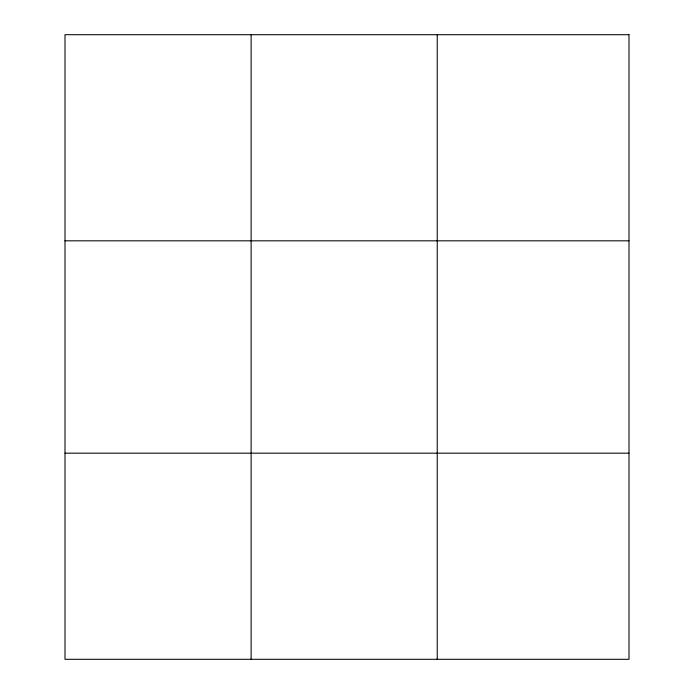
<?xml version="1.0" encoding="UTF-8"?>
<svg xmlns="http://www.w3.org/2000/svg" width="694" height="694" viewBox="0 0 694 694"><rect width="100%" height="100%" fill="white"/><g stroke="black" fill="none" stroke-linecap="round" stroke-linejoin="round"><path stroke-width="1.04" d="M251.124 659.3L251.124 34.7M437.237 659.3L437.237 34.7M65.002 240.818L628.998 240.818M65.002 453.182L628.998 453.182M628.998 34.7L65.002 34.7L65.002 659.3L628.998 659.3L628.998 34.7"/></g></svg>
